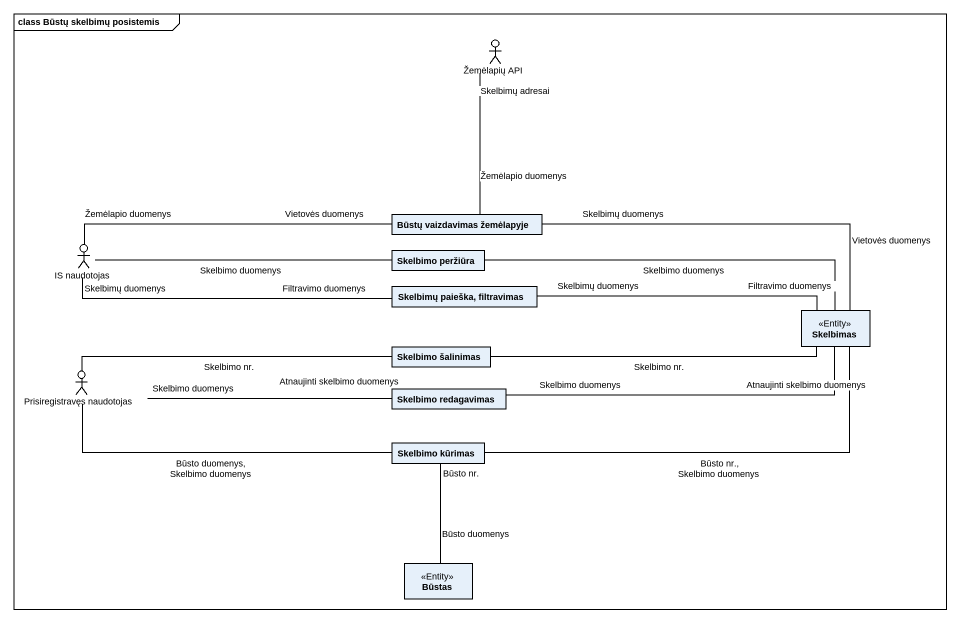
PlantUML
@startuml
mainframe class Būstų skelbimų posistemis
allowmixing
hide circle
hide empty members
actor "Žemėlapių API" as Žemėlapių_API
class "Būstų vaizdavimas žemėlapyje" as Būstų_vaizdavimas_žemėlapyje
actor "IS naudotojas" as IS_naudotojas
class "Skelbimo peržiūra" as Skelbimo_peržiūra
class "Skelbimų paieška, filtravimas" as Skelbimų_paieška_filtravimas
class "Skelbimo šalinimas" as Skelbimo_šalinimas
class Skelbimas <<Entity>>
actor "Prisiregistravęs naudotojas" as Prisiregistravęs_naudotojas
class "Skelbimo redagavimas" as Skelbimo_redagavimas
class "Skelbimo kūrimas" as Skelbimo_kūrimas
class Būstas <<Entity>>
Žemėlapių_API -- Būstų_vaizdavimas_žemėlapyje : Skelbimų adresai\nŽemėlapio duomenys
Būstų_vaizdavimas_žemėlapyje -right- Skelbimas : Skelbimų duomenys\nVietovės duomenys
IS_naudotojas -right- Būstų_vaizdavimas_žemėlapyje : Vietovės duomenys\nŽemėlapio duomenys
IS_naudotojas -right- Skelbimo_peržiūra : Skelbimo duomenys
IS_naudotojas -right- Skelbimų_paieška_filtravimas : Filtravimo duomenys\nSkelbimų duomenys
Skelbimo_peržiūra -right- Skelbimas : Skelbimo duomenys
Skelbimų_paieška_filtravimas -right- Skelbimas : Filtravimo duomenys\nSkelbimų duomenys
Skelbimo_šalinimas -right- Skelbimas : Skelbimo nr.
Prisiregistravęs_naudotojas -right- Skelbimo_šalinimas : Skelbimo nr.
Prisiregistravęs_naudotojas -right- Skelbimo_redagavimas : Skelbimo duomenys\nAtnaujinti skelbimo duomenys
Prisiregistravęs_naudotojas -right- Skelbimo_kūrimas : Būsto duomenys, Skelbimo duomenys
Skelbimo_redagavimas -right- Skelbimas : Skelbimo duomenys\nAtnaujinti skelbimo duomenys
Skelbimo_kūrimas -right- Skelbimas : Būsto nr., Skelbimo duomenys
Skelbimo_kūrimas -- Būstas : Būsto nr.\nBūsto duomenys
@enduml
